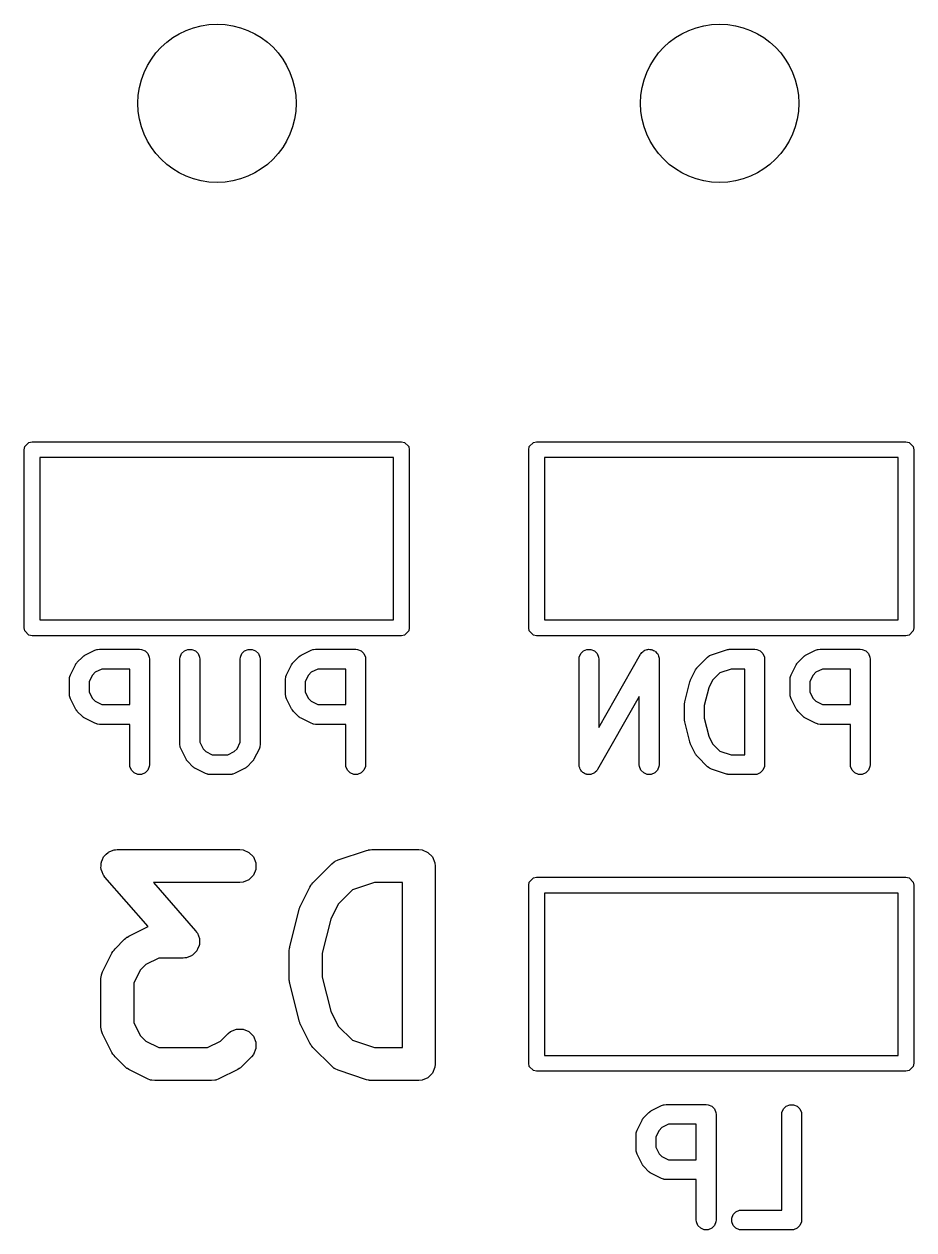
# Model space of a CAD drawing. Extents: x 89 to 178, y -115 to -57.
# Drawn here: x 111.21 to 117.96, y -96.24 to -87.1 of the extents above; entities that cross this region are included whole.
import ezdxf

# ---------------------------------------------------------------- set-up
doc = ezdxf.new("R2010")
doc.units = 0
doc.layers.add('BLACK', color=7, linetype='CONTINUOUS')

msp = doc.modelspace()

# ---------------------------------------------------------------- linework, layer by layer
at = {"layer": 'BLACK', "linetype": 'CONTINUOUS'}
for p, q in [((111.219567, -90.302039), (111.252039, -90.269567)), ((111.252039, -90.269567), (111.275, -90.265)), ((111.275, -90.265), (114.075, -90.265)), ((114.075, -90.265), (114.097961, -90.269567)), ((114.097961, -90.269567), (114.130433, -90.302039)), ((115.044567, -90.302039), (115.077039, -90.269567)), ((115.077039, -90.269567), (115.1, -90.265)), ((115.1, -90.265), (117.9, -90.265)), ((117.9, -90.265), (117.922961, -90.269567)), ((117.922961, -90.269567), (117.955433, -90.302039)), ((111.215, -90.325), (111.219567, -90.302039)), ((111.215, -91.675), (111.215, -90.325)), ((114.130433, -90.302039), (114.135, -90.325)), ((114.135, -90.325), (114.135, -91.675)), ((115.04, -90.325), (115.044567, -90.302039)), ((115.04, -91.675), (115.04, -90.325)), ((117.955433, -90.302039), (117.96, -90.325)), ((117.96, -90.325), (117.96, -91.675)), ((111.335, -90.385), (111.335, -91.615)), ((114.015, -90.385), (111.335, -90.385)), ((114.015, -91.615), (114.015, -90.385)), ((115.16, -90.385), (115.16, -91.615)), ((117.84, -90.385), (115.16, -90.385)), ((117.84, -91.615), (117.84, -90.385)), ((111.335, -91.615), (114.015, -91.615)), ((115.16, -91.615), (117.84, -91.615)), ((111.219567, -91.697961), (111.215, -91.675)), ((111.252039, -91.730433), (111.219567, -91.697961)), ((111.275, -91.735), (111.252039, -91.730433)), ((114.075, -91.735), (111.275, -91.735)), ((114.097961, -91.730433), (114.075, -91.735)), ((114.130433, -91.697961), (114.097961, -91.730433)), ((114.135, -91.675), (114.130433, -91.697961)), ((115.044567, -91.697961), (115.04, -91.675)), ((115.077039, -91.730433), (115.044567, -91.697961)), ((115.1, -91.735), (115.077039, -91.730433)), ((117.9, -91.735), (115.1, -91.735)), ((117.922961, -91.730433), (117.9, -91.735)), ((117.955433, -91.697961), (117.922961, -91.730433)), ((117.96, -91.675), (117.955433, -91.697961)), ((111.618395, -91.935452), (111.65649, -91.897357)), ((111.65649, -91.897357), (111.662239, -91.892638)), ((111.662239, -91.892638), (111.663539, -91.89114)), ((111.663539, -91.89114), (111.665798, -91.889718)), ((111.665798, -91.889718), (111.667855, -91.88803)), ((111.667855, -91.88803), (111.669682, -91.887272)), ((111.669682, -91.887272), (111.675982, -91.883308)), ((111.675982, -91.883308), (111.752172, -91.845213)), ((111.752172, -91.845213), (111.765904, -91.839958)), ((111.765904, -91.839958), (111.768591, -91.839767)), ((111.768591, -91.839767), (111.771081, -91.838736)), ((111.771081, -91.838736), (111.785713, -91.837295)), ((111.785713, -91.837295), (112.090475, -91.837295)), ((112.090475, -91.837295), (112.105107, -91.838736)), ((112.105107, -91.838736), (112.132143, -91.849935)), ((112.132143, -91.849935), (112.152835, -91.870627)), ((112.152835, -91.870627), (112.164034, -91.897663)), ((112.164034, -91.897663), (112.165475, -91.912295)), ((112.165475, -91.912295), (112.165475, -92.712295)), ((112.396427, -91.912295), (112.397868, -91.897663)), ((112.396427, -92.559914), (112.396427, -91.912295)), ((112.397868, -91.897663), (112.409067, -91.870627)), ((112.409067, -91.870627), (112.429759, -91.849935)), ((112.429759, -91.849935), (112.456795, -91.838736)), ((112.456795, -91.838736), (112.486059, -91.838736)), ((112.486059, -91.838736), (112.513095, -91.849935)), ((112.513095, -91.849935), (112.533787, -91.870627)), ((112.533787, -91.870627), (112.544986, -91.897663)), ((112.544986, -91.897663), (112.546427, -91.912295)), ((112.546427, -91.912295), (112.546427, -92.542208)), ((112.85357, -91.912295), (112.855011, -91.897663)), ((112.85357, -92.542209), (112.85357, -91.912295)), ((112.855011, -91.897663), (112.86621, -91.870627)), ((112.86621, -91.870627), (112.886902, -91.849935)), ((112.886902, -91.849935), (112.913938, -91.838736)), ((112.913938, -91.838736), (112.943202, -91.838736)), ((112.943202, -91.838736), (112.970238, -91.849935)), ((112.970238, -91.849935), (112.99093, -91.870627)), ((112.99093, -91.870627), (113.002129, -91.897663)), ((113.002129, -91.897663), (113.00357, -91.912295)), ((113.00357, -91.912295), (113.00357, -92.559914)), ((113.25649, -91.935452), (113.294585, -91.897357)), ((113.294585, -91.897357), (113.300334, -91.892638)), ((113.300334, -91.892638), (113.301634, -91.89114)), ((113.301634, -91.89114), (113.303893, -91.889718)), ((113.303893, -91.889718), (113.30595, -91.88803)), ((113.30595, -91.88803), (113.307777, -91.887272)), ((113.307777, -91.887272), (113.314077, -91.883308)), ((113.314077, -91.883308), (113.390267, -91.845213)), ((113.390267, -91.845213), (113.403999, -91.839958)), ((113.403999, -91.839958), (113.406686, -91.839767)), ((113.406686, -91.839767), (113.409176, -91.838736)), ((113.409176, -91.838736), (113.423808, -91.837295)), ((113.423808, -91.837295), (113.72857, -91.837295)), ((113.72857, -91.837295), (113.743202, -91.838736)), ((113.743202, -91.838736), (113.770238, -91.849935)), ((113.770238, -91.849935), (113.79093, -91.870627)), ((113.79093, -91.870627), (113.802129, -91.897663)), ((113.802129, -91.897663), (113.80357, -91.912295)), ((113.80357, -91.912295), (113.80357, -92.712295)), ((115.421427, -91.912295), (115.422868, -91.897663)), ((115.421427, -92.712295), (115.421427, -91.912295)), ((115.422868, -91.897663), (115.434067, -91.870627)), ((115.434067, -91.870627), (115.454759, -91.849935)), ((115.454759, -91.849935), (115.481795, -91.838736)), ((115.481795, -91.838736), (115.511059, -91.838736)), ((115.511059, -91.838736), (115.538095, -91.849935)), ((115.538095, -91.849935), (115.558787, -91.870627)), ((115.558787, -91.870627), (115.569986, -91.897663)), ((115.569986, -91.897663), (115.571427, -91.912295)), ((115.571427, -92.429878), (115.888452, -91.875085)), ((115.571427, -91.912295), (115.571427, -92.429878)), ((115.888452, -91.875085), (115.89064, -91.872001)), ((115.89064, -91.872001), (115.89121, -91.870627)), ((115.89121, -91.870627), (115.892609, -91.869227)), ((115.892609, -91.869227), (115.896962, -91.863095)), ((115.896962, -91.863095), (115.90485, -91.856986)), ((115.90485, -91.856986), (115.911902, -91.849935)), ((115.911902, -91.849935), (115.91632, -91.848104)), ((115.91632, -91.848104), (115.9201, -91.845178)), ((115.9201, -91.845178), (115.929721, -91.842553)), ((115.929721, -91.842553), (115.938938, -91.838736)), ((115.938938, -91.838736), (115.943719, -91.838736)), ((115.943719, -91.838736), (115.948331, -91.837478)), ((115.948331, -91.837478), (115.958228, -91.838736)), ((115.958228, -91.838736), (115.968202, -91.838736)), ((115.968202, -91.838736), (115.972617, -91.840565)), ((115.972617, -91.840565), (115.977361, -91.841168)), ((115.977361, -91.841168), (115.986025, -91.846118)), ((115.986025, -91.846118), (115.995238, -91.849935)), ((115.995238, -91.849935), (115.998616, -91.853313)), ((115.998616, -91.853313), (116.00277, -91.855687)), ((116.00277, -91.855687), (116.008879, -91.863576)), ((116.008879, -91.863576), (116.01593, -91.870627)), ((116.01593, -91.870627), (116.017759, -91.875043)), ((116.017759, -91.875043), (116.020687, -91.878824)), ((116.020687, -91.878824), (116.023311, -91.888447)), ((116.023311, -91.888447), (116.027129, -91.897663)), ((116.027129, -91.897663), (116.027865, -91.905145)), ((116.027865, -91.905145), (116.028387, -91.907056)), ((116.028387, -91.907056), (116.028199, -91.908531)), ((116.028199, -91.908531), (116.02857, -91.912295)), ((116.02857, -91.912295), (116.02857, -92.712295)), ((116.319585, -91.973547), (116.395775, -91.897357)), ((116.395775, -91.897357), (116.40714, -91.888029)), ((116.40714, -91.888029), (116.409632, -91.886996)), ((116.409632, -91.886996), (116.411666, -91.885233)), ((116.411666, -91.885233), (116.425091, -91.879239)), ((116.425091, -91.879239), (116.539377, -91.841144)), ((116.539377, -91.841144), (116.54663, -91.839494)), ((116.54663, -91.839494), (116.548462, -91.838736)), ((116.548462, -91.838736), (116.551116, -91.838474)), ((116.551116, -91.838474), (116.553714, -91.837884)), ((116.553714, -91.837884), (116.555688, -91.838024)), ((116.555688, -91.838024), (116.563094, -91.837295)), ((116.563094, -91.837295), (116.75357, -91.837295)), ((116.75357, -91.837295), (116.768202, -91.838736)), ((116.768202, -91.838736), (116.795238, -91.849935)), ((116.795238, -91.849935), (116.81593, -91.870627)), ((116.81593, -91.870627), (116.827129, -91.897663)), ((116.827129, -91.897663), (116.82857, -91.912295)), ((116.82857, -91.912295), (116.82857, -92.712295)), ((117.08149, -91.935452), (117.119585, -91.897357)), ((117.119585, -91.897357), (117.125334, -91.892638)), ((117.125334, -91.892638), (117.126634, -91.89114)), ((117.126634, -91.89114), (117.128893, -91.889718)), ((117.128893, -91.889718), (117.13095, -91.88803)), ((117.13095, -91.88803), (117.132777, -91.887272)), ((117.132777, -91.887272), (117.139077, -91.883308)), ((117.139077, -91.883308), (117.215267, -91.845213)), ((117.215267, -91.845213), (117.228999, -91.839958)), ((117.228999, -91.839958), (117.231686, -91.839767)), ((117.231686, -91.839767), (117.234176, -91.838736)), ((117.234176, -91.838736), (117.248808, -91.837295)), ((117.248808, -91.837295), (117.55357, -91.837295)), ((117.55357, -91.837295), (117.568202, -91.838736)), ((117.568202, -91.838736), (117.595238, -91.849935)), ((117.595238, -91.849935), (117.61593, -91.870627)), ((117.61593, -91.870627), (117.627129, -91.897663)), ((117.627129, -91.897663), (117.62857, -91.912295)), ((117.62857, -91.912295), (117.62857, -92.712295)), ((111.56625, -92.031135), (111.604346, -91.954944)), ((111.604346, -91.954944), (111.608309, -91.948647)), ((111.608309, -91.948647), (111.609068, -91.946817)), ((111.609068, -91.946817), (111.610759, -91.944755)), ((111.610759, -91.944755), (111.612179, -91.942501)), ((111.612179, -91.942501), (111.613674, -91.941204)), ((111.613674, -91.941204), (111.618395, -91.935452)), ((111.75395, -92.012029), (111.733067, -92.032911)), ((111.803418, -91.987295), (111.75395, -92.012029)), ((112.015475, -91.987295), (111.803418, -91.987295)), ((112.015475, -92.256342), (112.015475, -91.987295)), ((113.204345, -92.031135), (113.242441, -91.954944)), ((113.242441, -91.954944), (113.246404, -91.948647)), ((113.246404, -91.948647), (113.247163, -91.946817)), ((113.247163, -91.946817), (113.248854, -91.944755)), ((113.248854, -91.944755), (113.250274, -91.942501)), ((113.250274, -91.942501), (113.251769, -91.941204)), ((113.251769, -91.941204), (113.25649, -91.935452)), ((113.392045, -92.012029), (113.371162, -92.032911)), ((113.441513, -91.987295), (113.392045, -92.012029)), ((113.65357, -91.987295), (113.441513, -91.987295)), ((113.65357, -92.256342), (113.65357, -91.987295)), ((116.267441, -92.06923), (116.305536, -91.993039)), ((116.305536, -91.993039), (116.3095, -91.986739)), ((116.3095, -91.986739), (116.310258, -91.984912)), ((116.310258, -91.984912), (116.311946, -91.982855)), ((116.311946, -91.982855), (116.313368, -91.980596)), ((116.313368, -91.980596), (116.314866, -91.979296)), ((116.314866, -91.979296), (116.319585, -91.973547)), ((116.575264, -91.987295), (116.489321, -92.015942)), ((116.67857, -91.987295), (116.575264, -91.987295)), ((116.67857, -92.637295), (116.67857, -91.987295)), ((117.029345, -92.031135), (117.067441, -91.954944)), ((117.067441, -91.954944), (117.071404, -91.948647)), ((117.071404, -91.948647), (117.072163, -91.946817)), ((117.072163, -91.946817), (117.073854, -91.944755)), ((117.073854, -91.944755), (117.075274, -91.942501)), ((117.075274, -91.942501), (117.076769, -91.941204)), ((117.076769, -91.941204), (117.08149, -91.935452)), ((117.217045, -92.012029), (117.196162, -92.032911)), ((117.266513, -91.987295), (117.217045, -92.012029)), ((117.47857, -91.987295), (117.266513, -91.987295)), ((117.47857, -92.256342), (117.47857, -91.987295)), ((111.558332, -92.064676), (111.559773, -92.050044)), ((111.558332, -92.178961), (111.558332, -92.064676)), ((111.559773, -92.050044), (111.560803, -92.047555)), ((111.560803, -92.047555), (111.560995, -92.044866)), ((111.560995, -92.044866), (111.56625, -92.031135)), ((111.733067, -92.032911), (111.708332, -92.082381)), ((111.708332, -92.082381), (111.708332, -92.161255)), ((113.196427, -92.064676), (113.197868, -92.050044)), ((113.196427, -92.178961), (113.196427, -92.064676)), ((113.197868, -92.050044), (113.198898, -92.047555)), ((113.198898, -92.047555), (113.19909, -92.044866)), ((113.19909, -92.044866), (113.204345, -92.031135)), ((113.371162, -92.032911), (113.346427, -92.082381)), ((113.346427, -92.082381), (113.346427, -92.161255)), ((116.223666, -92.236961), (116.261762, -92.08458)), ((116.261762, -92.08458), (116.262147, -92.0835)), ((116.262147, -92.0835), (116.262186, -92.082962)), ((116.262186, -92.082962), (116.26451, -92.076886)), ((116.26451, -92.076886), (116.266709, -92.070735)), ((116.266709, -92.070735), (116.267031, -92.070299)), ((116.267031, -92.070299), (116.267441, -92.06923)), ((116.434257, -92.071006), (116.405287, -92.128946)), ((116.489321, -92.015942), (116.434257, -92.071006)), ((117.021427, -92.064676), (117.022868, -92.050044)), ((117.021427, -92.178961), (117.021427, -92.064676)), ((117.022868, -92.050044), (117.023898, -92.047555)), ((117.023898, -92.047555), (117.02409, -92.044866)), ((117.02409, -92.044866), (117.029345, -92.031135)), ((117.196162, -92.032911), (117.171427, -92.082381)), ((117.171427, -92.082381), (117.171427, -92.161255)), ((111.559773, -92.193593), (111.558332, -92.178961)), ((111.560803, -92.196081), (111.559773, -92.193593)), ((111.708332, -92.161255), (111.733067, -92.210725)), ((113.197868, -92.193593), (113.196427, -92.178961)), ((113.198898, -92.196081), (113.197868, -92.193593)), ((113.346427, -92.161255), (113.371162, -92.210725)), ((115.87857, -92.194711), (115.561545, -92.749505)), ((115.87857, -92.712295), (115.87857, -92.194711)), ((116.405287, -92.128946), (116.371427, -92.264387)), ((117.022868, -92.193593), (117.021427, -92.178961)), ((117.023898, -92.196081), (117.022868, -92.193593)), ((117.171427, -92.161255), (117.196162, -92.210725)), ((111.560995, -92.198771), (111.560803, -92.196081)), ((111.56625, -92.212502), (111.560995, -92.198771)), ((111.604346, -92.288693), (111.56625, -92.212502)), ((111.733067, -92.210725), (111.75395, -92.231608)), ((111.75395, -92.231608), (111.803418, -92.256342)), ((111.803418, -92.256342), (112.015475, -92.256342)), ((113.19909, -92.198771), (113.198898, -92.196081)), ((113.204345, -92.212502), (113.19909, -92.198771)), ((113.242441, -92.288693), (113.204345, -92.212502)), ((113.371162, -92.210725), (113.392045, -92.231608)), ((113.392045, -92.231608), (113.441513, -92.256342)), ((113.441513, -92.256342), (113.65357, -92.256342)), ((116.221427, -92.255152), (116.221678, -92.252598)), ((116.221427, -92.369438), (116.221427, -92.255152)), ((116.221516, -92.251506), (116.222325, -92.246031)), ((116.221678, -92.252598), (116.221516, -92.251506)), ((116.222325, -92.246031), (116.222868, -92.24052)), ((116.222868, -92.24052), (116.22329, -92.239499)), ((116.22329, -92.239499), (116.223666, -92.236961)), ((116.371427, -92.264387), (116.371427, -92.360202)), ((117.02409, -92.198771), (117.023898, -92.196081)), ((117.029345, -92.212502), (117.02409, -92.198771)), ((117.067441, -92.288693), (117.029345, -92.212502)), ((117.196162, -92.210725), (117.217045, -92.231608)), ((117.217045, -92.231608), (117.266513, -92.256342)), ((117.266513, -92.256342), (117.47857, -92.256342)), ((111.608309, -92.294989), (111.604346, -92.288693)), ((111.609068, -92.29682), (111.608309, -92.294989)), ((111.610759, -92.298881), (111.609068, -92.29682)), ((111.612179, -92.301136), (111.610759, -92.298881)), ((111.613674, -92.302432), (111.612179, -92.301136)), ((111.618395, -92.308185), (111.613674, -92.302432)), ((111.65649, -92.34628), (111.618395, -92.308185)), ((111.662239, -92.350998), (111.65649, -92.34628)), ((111.663539, -92.352497), (111.662239, -92.350998)), ((111.665798, -92.353918), (111.663539, -92.352497)), ((111.667855, -92.355607), (111.665798, -92.353918)), ((111.669682, -92.356364), (111.667855, -92.355607)), ((111.675982, -92.360329), (111.669682, -92.356364)), ((111.752172, -92.398424), (111.675982, -92.360329)), ((113.246404, -92.294989), (113.242441, -92.288693)), ((113.247163, -92.29682), (113.246404, -92.294989)), ((113.248854, -92.298881), (113.247163, -92.29682)), ((113.250274, -92.301136), (113.248854, -92.298881)), ((113.251769, -92.302432), (113.250274, -92.301136)), ((113.25649, -92.308185), (113.251769, -92.302432)), ((113.294585, -92.34628), (113.25649, -92.308185)), ((113.300334, -92.350998), (113.294585, -92.34628)), ((113.301634, -92.352497), (113.300334, -92.350998)), ((113.303893, -92.353918), (113.301634, -92.352497)), ((113.30595, -92.355607), (113.303893, -92.353918)), ((113.307777, -92.356364), (113.30595, -92.355607)), ((113.314077, -92.360329), (113.307777, -92.356364)), ((113.390267, -92.398424), (113.314077, -92.360329)), ((116.221678, -92.371991), (116.221427, -92.369438)), ((116.221516, -92.373084), (116.221678, -92.371991)), ((116.222325, -92.378558), (116.221516, -92.373084)), ((116.371427, -92.360202), (116.405287, -92.495642)), ((117.071404, -92.294989), (117.067441, -92.288693)), ((117.072163, -92.29682), (117.071404, -92.294989)), ((117.073854, -92.298881), (117.072163, -92.29682)), ((117.075274, -92.301136), (117.073854, -92.298881)), ((117.076769, -92.302432), (117.075274, -92.301136)), ((117.08149, -92.308185), (117.076769, -92.302432)), ((117.119585, -92.34628), (117.08149, -92.308185)), ((117.125334, -92.350998), (117.119585, -92.34628)), ((117.126634, -92.352497), (117.125334, -92.350998)), ((117.128893, -92.353918), (117.126634, -92.352497)), ((117.13095, -92.355607), (117.128893, -92.353918)), ((117.132777, -92.356364), (117.13095, -92.355607)), ((117.139077, -92.360329), (117.132777, -92.356364)), ((117.215267, -92.398424), (117.139077, -92.360329)), ((111.765904, -92.403679), (111.752172, -92.398424)), ((111.768591, -92.403869), (111.765904, -92.403679)), ((111.771081, -92.404901), (111.768591, -92.403869)), ((111.785713, -92.406342), (111.771081, -92.404901)), ((112.015475, -92.406342), (111.785713, -92.406342)), ((112.015475, -92.712295), (112.015475, -92.406342)), ((113.403999, -92.403679), (113.390267, -92.398424)), ((113.406686, -92.403869), (113.403999, -92.403679)), ((113.409176, -92.404901), (113.406686, -92.403869)), ((113.423808, -92.406342), (113.409176, -92.404901)), ((113.65357, -92.406342), (113.423808, -92.406342)), ((113.65357, -92.712295), (113.65357, -92.406342)), ((116.222868, -92.38407), (116.222325, -92.378558)), ((116.22329, -92.38509), (116.222868, -92.38407)), ((116.223666, -92.387629), (116.22329, -92.38509)), ((116.261762, -92.54001), (116.223666, -92.387629)), ((117.228999, -92.403679), (117.215267, -92.398424)), ((117.231686, -92.403869), (117.228999, -92.403679)), ((117.234176, -92.404901), (117.231686, -92.403869)), ((117.248808, -92.406342), (117.234176, -92.404901)), ((117.47857, -92.406342), (117.248808, -92.406342)), ((117.47857, -92.712295), (117.47857, -92.406342)), ((112.397868, -92.574546), (112.396427, -92.559914)), ((112.546427, -92.542208), (112.571161, -92.591676)), ((112.828835, -92.591677), (112.85357, -92.542209)), ((113.00357, -92.559914), (113.002129, -92.574546)), ((116.262147, -92.541089), (116.261762, -92.54001)), ((116.262186, -92.541628), (116.262147, -92.541089)), ((116.26451, -92.547703), (116.262186, -92.541628)), ((116.266709, -92.553855), (116.26451, -92.547703)), ((116.267031, -92.55429), (116.266709, -92.553855)), ((116.267441, -92.55536), (116.267031, -92.55429)), ((116.305536, -92.63155), (116.267441, -92.55536)), ((116.405287, -92.495642), (116.434257, -92.553582)), ((116.434257, -92.553582), (116.489322, -92.608648)), ((112.398898, -92.577034), (112.397868, -92.574546)), ((112.39909, -92.579724), (112.398898, -92.577034)), ((112.404345, -92.593456), (112.39909, -92.579724)), ((112.442441, -92.669645), (112.404345, -92.593456)), ((112.571161, -92.591676), (112.592045, -92.612561)), ((112.592045, -92.612561), (112.641513, -92.637295)), ((112.641513, -92.637295), (112.758484, -92.637295)), ((112.758484, -92.637295), (112.807952, -92.612561)), ((112.807952, -92.612561), (112.828835, -92.591677)), ((112.995652, -92.593455), (112.957557, -92.669645)), ((113.000907, -92.579723), (112.995652, -92.593455)), ((113.001097, -92.577035), (113.000907, -92.579723)), ((113.002129, -92.574546), (113.001097, -92.577035)), ((116.309499, -92.637846), (116.305536, -92.63155)), ((116.310257, -92.639676), (116.309499, -92.637846)), ((116.311946, -92.641734), (116.310257, -92.639676)), ((116.313368, -92.643993), (116.311946, -92.641734)), ((116.314866, -92.645292), (116.313368, -92.643993)), ((116.319585, -92.651042), (116.314866, -92.645292)), ((116.395775, -92.727233), (116.319585, -92.651042)), ((116.489322, -92.608648), (116.575264, -92.637295)), ((116.575264, -92.637295), (116.67857, -92.637295)), ((112.016916, -92.726927), (112.015475, -92.712295)), ((112.028115, -92.753963), (112.016916, -92.726927)), ((112.164034, -92.726927), (112.152835, -92.753963)), ((112.165475, -92.712295), (112.164034, -92.726927)), ((112.446403, -92.675939), (112.442441, -92.669645)), ((112.447162, -92.677771), (112.446403, -92.675939)), ((112.448855, -92.679834), (112.447162, -92.677771)), ((112.450274, -92.682088), (112.448855, -92.679834)), ((112.451768, -92.683384), (112.450274, -92.682088)), ((112.456489, -92.689136), (112.451768, -92.683384)), ((112.494584, -92.727232), (112.456489, -92.689136)), ((112.500335, -92.731952), (112.494584, -92.727232)), ((112.501634, -92.73345), (112.500335, -92.731952)), ((112.503889, -92.734869), (112.501634, -92.73345)), ((112.505949, -92.73656), (112.503889, -92.734869)), ((112.507779, -92.737318), (112.505949, -92.73656)), ((112.514077, -92.741282), (112.507779, -92.737318)), ((112.590267, -92.779377), (112.514077, -92.741282)), ((112.885921, -92.741282), (112.80973, -92.779377)), ((112.89222, -92.737317), (112.885921, -92.741282)), ((112.894048, -92.73656), (112.89222, -92.737317)), ((112.896104, -92.734872), (112.894048, -92.73656)), ((112.898364, -92.73345), (112.896104, -92.734872)), ((112.899664, -92.73195), (112.898364, -92.73345)), ((112.905414, -92.727232), (112.899664, -92.73195)), ((112.943509, -92.689136), (112.905414, -92.727232)), ((112.948226, -92.683387), (112.943509, -92.689136)), ((112.949725, -92.682088), (112.948226, -92.683387)), ((112.951146, -92.679829), (112.949725, -92.682088)), ((112.952836, -92.677771), (112.951146, -92.679829)), ((112.953593, -92.675941), (112.952836, -92.677771)), ((112.957557, -92.669645), (112.953593, -92.675941)), ((113.655011, -92.726927), (113.65357, -92.712295)), ((113.66621, -92.753963), (113.655011, -92.726927)), ((113.802129, -92.726927), (113.79093, -92.753963)), ((113.80357, -92.712295), (113.802129, -92.726927)), ((115.421797, -92.716058), (115.421427, -92.712295)), ((115.42161, -92.717534), (115.421797, -92.716058)), ((115.422131, -92.719444), (115.42161, -92.717534)), ((115.422868, -92.726927), (115.422131, -92.719444)), ((115.426685, -92.736142), (115.422868, -92.726927)), ((115.42931, -92.745766), (115.426685, -92.736142)), ((115.880011, -92.726927), (115.87857, -92.712295)), ((115.89121, -92.753963), (115.880011, -92.726927)), ((116.027129, -92.726927), (116.01593, -92.753963)), ((116.02857, -92.712295), (116.027129, -92.726927)), ((116.40714, -92.73656), (116.395775, -92.727233)), ((116.40963, -92.737591), (116.40714, -92.73656)), ((116.411666, -92.739357), (116.40963, -92.737591)), ((116.425091, -92.745351), (116.411666, -92.739357)), ((116.827129, -92.726927), (116.81593, -92.753963)), ((116.82857, -92.712295), (116.827129, -92.726927)), ((117.480011, -92.726927), (117.47857, -92.712295)), ((117.49121, -92.753963), (117.480011, -92.726927)), ((117.627129, -92.726927), (117.61593, -92.753963)), ((117.62857, -92.712295), (117.627129, -92.726927)), ((112.048807, -92.774655), (112.028115, -92.753963)), ((112.075843, -92.785854), (112.048807, -92.774655)), ((112.105107, -92.785854), (112.075843, -92.785854)), ((112.132143, -92.774655), (112.105107, -92.785854)), ((112.152835, -92.753963), (112.132143, -92.774655)), ((112.603999, -92.784632), (112.590267, -92.779377)), ((112.606686, -92.784822), (112.603999, -92.784632)), ((112.609176, -92.785854), (112.606686, -92.784822)), ((112.623808, -92.787295), (112.609176, -92.785854)), ((112.776189, -92.787295), (112.623808, -92.787295)), ((112.790821, -92.785854), (112.776189, -92.787295)), ((112.79331, -92.784822), (112.790821, -92.785854)), ((112.795998, -92.784632), (112.79331, -92.784822)), ((112.80973, -92.779377), (112.795998, -92.784632)), ((113.686902, -92.774655), (113.66621, -92.753963)), ((113.713938, -92.785854), (113.686902, -92.774655)), ((113.743202, -92.785854), (113.713938, -92.785854)), ((113.770238, -92.774655), (113.743202, -92.785854)), ((113.79093, -92.753963), (113.770238, -92.774655)), ((115.432237, -92.749546), (115.42931, -92.745766)), ((115.434067, -92.753963), (115.432237, -92.749546)), ((115.441117, -92.761013), (115.434067, -92.753963)), ((115.447227, -92.768903), (115.441117, -92.761013)), ((115.45138, -92.771276), (115.447227, -92.768903)), ((115.454759, -92.774655), (115.45138, -92.771276)), ((115.463971, -92.778471), (115.454759, -92.774655)), ((115.472636, -92.783422), (115.463971, -92.778471)), ((115.477379, -92.784024), (115.472636, -92.783422)), ((115.481795, -92.785854), (115.477379, -92.784024)), ((115.491769, -92.785854), (115.481795, -92.785854)), ((115.501666, -92.787112), (115.491769, -92.785854)), ((115.506278, -92.785854), (115.501666, -92.787112)), ((115.511059, -92.785854), (115.506278, -92.785854)), ((115.520274, -92.782036), (115.511059, -92.785854)), ((115.529898, -92.779412), (115.520274, -92.782036)), ((115.533678, -92.776484), (115.529898, -92.779412)), ((115.538095, -92.774655), (115.533678, -92.776484)), ((115.545145, -92.767604), (115.538095, -92.774655)), ((115.553035, -92.761495), (115.545145, -92.767604)), ((115.557387, -92.755362), (115.553035, -92.761495)), ((115.558787, -92.753963), (115.557387, -92.755362)), ((115.559356, -92.752588), (115.558787, -92.753963)), ((115.561545, -92.749505), (115.559356, -92.752588)), ((115.911902, -92.774655), (115.89121, -92.753963)), ((115.938938, -92.785854), (115.911902, -92.774655)), ((115.968202, -92.785854), (115.938938, -92.785854)), ((115.995238, -92.774655), (115.968202, -92.785854)), ((116.01593, -92.753963), (115.995238, -92.774655)), ((116.539377, -92.783446), (116.425091, -92.745351)), ((116.54663, -92.785095), (116.539377, -92.783446)), ((116.548462, -92.785854), (116.54663, -92.785095)), ((116.551116, -92.786115), (116.548462, -92.785854)), ((116.553714, -92.786706), (116.551116, -92.786115)), ((116.555688, -92.786565), (116.553714, -92.786706)), ((116.563094, -92.787295), (116.555688, -92.786565)), ((116.75357, -92.787295), (116.563094, -92.787295)), ((116.768202, -92.785854), (116.75357, -92.787295)), ((116.795238, -92.774655), (116.768202, -92.785854)), ((116.81593, -92.753963), (116.795238, -92.774655)), ((117.511902, -92.774655), (117.49121, -92.753963)), ((117.538938, -92.785854), (117.511902, -92.774655)), ((117.568202, -92.785854), (117.538938, -92.785854)), ((117.595238, -92.774655), (117.568202, -92.785854)), ((117.61593, -92.753963), (117.595238, -92.774655)), ((111.837623, -93.391351), (111.851981, -93.376994)), ((111.851981, -93.376994), (111.855875, -93.37538)), ((111.855875, -93.37538), (111.859048, -93.372605)), ((111.859048, -93.372605), (111.878286, -93.366098)), ((111.878286, -93.366098), (111.897041, -93.35833)), ((111.897041, -93.35833), (111.902985, -93.357744)), ((111.902985, -93.357744), (111.905249, -93.356979)), ((111.905249, -93.356979), (111.908533, -93.357198)), ((111.908533, -93.357198), (111.921427, -93.355928)), ((111.921427, -93.355928), (112.849999, -93.355928)), ((112.849999, -93.355928), (112.874385, -93.35833)), ((112.874385, -93.35833), (112.919445, -93.376994)), ((112.919445, -93.376994), (112.953933, -93.411482)), ((113.596184, -93.433772), (113.81047, -93.362343)), ((113.81047, -93.362343), (113.822563, -93.359593)), ((113.822563, -93.359593), (113.825613, -93.35833)), ((113.825613, -93.35833), (113.830034, -93.357894)), ((113.830034, -93.357894), (113.834364, -93.35691)), ((113.834364, -93.35691), (113.837655, -93.357143)), ((113.837655, -93.357143), (113.849999, -93.355928)), ((113.849999, -93.355928), (114.207142, -93.355928)), ((114.207142, -93.355928), (114.231528, -93.35833)), ((114.231528, -93.35833), (114.276588, -93.376994)), ((114.276588, -93.376994), (114.311076, -93.411482)), ((111.798829, -93.456542), (111.800442, -93.452646)), ((111.798829, -93.476844), (111.798829, -93.456542)), ((111.800442, -93.452646), (111.800723, -93.44844)), ((111.800723, -93.44844), (111.809722, -93.430241)), ((111.809722, -93.430241), (111.817493, -93.411482)), ((111.817493, -93.411482), (111.820474, -93.4085)), ((111.820474, -93.4085), (111.822343, -93.404722)), ((111.822343, -93.404722), (111.837623, -93.391351)), ((112.953933, -93.411482), (112.972597, -93.456542)), ((112.972597, -93.456542), (112.972597, -93.505314)), ((113.404468, -93.606826), (113.547324, -93.463969)), ((113.547324, -93.463969), (113.566266, -93.448424)), ((113.566266, -93.448424), (113.570415, -93.446705)), ((113.570415, -93.446705), (113.573809, -93.443762)), ((113.573809, -93.443762), (113.596184, -93.433772)), ((114.311076, -93.411482), (114.32974, -93.456542)), ((114.32974, -93.456542), (114.332142, -93.480928)), ((111.797478, -93.497106), (111.798829, -93.476844)), ((111.798829, -93.5011), (111.797478, -93.497106)), ((111.798829, -93.505314), (111.798829, -93.5011)), ((111.806597, -93.524068), (111.798829, -93.505314)), ((111.813104, -93.543307), (111.806597, -93.524068)), ((111.816579, -93.548168), (111.813104, -93.543307)), ((111.817493, -93.550374), (111.816579, -93.548168)), ((111.819819, -93.5527), (111.817493, -93.550374)), ((111.827355, -93.563241), (111.819819, -93.5527)), ((112.155932, -93.938758), (111.827355, -93.563241)), ((112.953933, -93.550374), (112.919445, -93.584862)), ((112.972597, -93.505314), (112.953933, -93.550374)), ((114.332142, -93.480928), (114.332142, -94.980928)), ((115.077039, -93.569567), (115.1, -93.565)), ((115.1, -93.565), (117.9, -93.565)), ((117.9, -93.565), (117.922961, -93.569567)), ((112.849999, -93.605928), (112.196898, -93.605928)), ((112.196898, -93.605928), (112.515499, -93.970044)), ((112.874385, -93.603526), (112.849999, -93.605928)), ((112.919445, -93.584862), (112.874385, -93.603526)), ((113.309624, -93.782169), (113.381053, -93.639312)), ((113.381053, -93.639312), (113.38766, -93.628815)), ((113.38766, -93.628815), (113.388923, -93.625768)), ((113.388923, -93.625768), (113.391739, -93.622336)), ((113.391739, -93.622336), (113.394107, -93.618575)), ((113.394107, -93.618575), (113.396601, -93.616411)), ((113.396601, -93.616411), (113.404468, -93.606826)), ((113.870282, -93.605928), (113.703236, -93.66161)), ((114.082142, -93.605928), (113.870282, -93.605928)), ((114.082142, -94.855928), (114.082142, -93.605928)), ((115.04, -93.625), (115.044567, -93.602039)), ((115.04, -94.975), (115.04, -93.625)), ((115.044567, -93.602039), (115.077039, -93.569567)), ((117.922961, -93.569567), (117.955433, -93.602039)), ((117.955433, -93.602039), (117.96, -93.625)), ((117.96, -93.625), (117.96, -94.975)), ((113.703236, -93.66161), (113.595587, -93.769258)), ((115.16, -93.685), (115.16, -94.915)), ((117.84, -93.685), (115.16, -93.685)), ((117.84, -94.915), (117.84, -93.685)), ((113.228731, -94.093468), (113.300159, -93.807754)), ((113.300159, -93.807754), (113.300802, -93.805954)), ((113.300802, -93.805954), (113.300866, -93.805055)), ((113.300866, -93.805055), (113.304748, -93.794908)), ((113.304748, -93.794908), (113.308404, -93.784679)), ((113.308404, -93.784679), (113.30894, -93.783954)), ((113.30894, -93.783954), (113.309624, -93.782169)), ((113.595587, -93.769258), (113.539367, -93.881698)), ((113.539367, -93.881698), (113.474999, -94.139173)), ((111.987646, -94.025036), (111.991407, -94.022667)), ((111.991407, -94.022667), (111.994839, -94.019852)), ((111.994839, -94.019852), (111.997885, -94.01859)), ((111.997885, -94.01859), (112.008384, -94.011981)), ((112.008384, -94.011981), (112.151241, -93.940553)), ((112.151241, -93.940553), (112.155932, -93.938758)), ((112.515499, -93.970044), (112.523032, -93.980582)), ((112.523032, -93.980582), (112.525361, -93.982911)), ((112.525361, -93.982911), (112.526275, -93.985119)), ((112.526275, -93.985119), (112.529749, -93.989978)), ((112.529749, -93.989978), (112.536253, -94.009208)), ((112.536253, -94.009208), (112.544025, -94.027971)), ((111.896601, -94.116411), (111.904468, -94.106826)), ((111.904468, -94.106826), (111.975897, -94.035397)), ((111.975897, -94.035397), (111.985482, -94.02753)), ((111.985482, -94.02753), (111.987646, -94.025036)), ((112.533134, -94.103034), (112.525361, -94.121803)), ((112.542131, -94.084844), (112.533134, -94.103034)), ((112.542411, -94.080638), (112.542131, -94.084844)), ((112.544025, -94.076743), (112.542411, -94.080638)), ((112.544025, -94.027971), (112.544025, -94.032184)), ((112.544025, -94.032184), (112.545376, -94.036179)), ((112.545376, -94.036179), (112.544025, -94.056439)), ((112.544025, -94.056439), (112.544025, -94.076743)), ((113.225147, -94.117709), (113.226496, -94.10858)), ((113.226496, -94.10858), (113.227401, -94.099399)), ((113.227401, -94.099399), (113.228105, -94.097697)), ((113.228105, -94.097697), (113.228731, -94.093468)), ((111.809624, -94.282169), (111.881053, -94.139312)), ((111.881053, -94.139312), (111.88766, -94.128815)), ((111.88766, -94.128815), (111.888923, -94.125768)), ((111.888923, -94.125768), (111.891739, -94.122336)), ((111.891739, -94.122336), (111.894107, -94.118575)), ((111.894107, -94.118575), (111.896601, -94.116411)), ((112.23665, -94.177357), (112.138328, -94.226518)), ((112.421427, -94.177357), (112.23665, -94.177357)), ((112.434325, -94.176086), (112.421427, -94.177357)), ((112.437604, -94.176305), (112.434325, -94.176086)), ((112.439862, -94.175541), (112.437604, -94.176305)), ((112.445813, -94.174955), (112.439862, -94.175541)), ((112.464582, -94.16718), (112.445813, -94.174955)), ((112.483806, -94.160679), (112.464582, -94.16718)), ((112.486976, -94.157905), (112.483806, -94.160679)), ((112.490873, -94.156291), (112.486976, -94.157905)), ((112.505238, -94.141926), (112.490873, -94.156291)), ((112.52051, -94.128563), (112.505238, -94.141926)), ((112.522377, -94.124786), (112.52051, -94.128563)), ((112.525361, -94.121803), (112.522377, -94.124786)), ((113.224999, -94.123785), (113.225418, -94.11953)), ((113.224999, -94.338071), (113.224999, -94.123785)), ((113.225418, -94.11953), (113.225147, -94.117709)), ((113.474999, -94.139173), (113.474999, -94.322682)), ((111.800866, -94.305055), (111.809624, -94.282169)), ((112.095587, -94.269258), (112.046427, -94.367579)), ((112.138328, -94.226518), (112.095587, -94.269258)), ((111.796427, -94.338071), (111.798829, -94.313685)), ((111.796427, -94.695214), (111.796427, -94.338071)), ((111.798829, -94.313685), (111.800547, -94.309536)), ((111.800547, -94.309536), (111.800866, -94.305055)), ((112.046427, -94.367579), (112.046427, -94.665705)), ((113.225418, -94.342325), (113.224999, -94.338071)), ((113.225147, -94.344147), (113.225418, -94.342325)), ((113.226496, -94.353275), (113.225147, -94.344147)), ((113.227401, -94.362457), (113.226496, -94.353275)), ((113.228105, -94.364158), (113.227401, -94.362457)), ((113.228731, -94.368388), (113.228105, -94.364158)), ((113.300159, -94.654102), (113.228731, -94.368388)), ((113.474999, -94.322682), (113.539367, -94.580157)), ((113.300802, -94.655901), (113.300159, -94.654102)), ((113.300866, -94.656801), (113.300802, -94.655901)), ((113.304748, -94.666947), (113.300866, -94.656801)), ((113.539367, -94.580157), (113.595586, -94.692596)), ((111.798829, -94.7196), (111.796427, -94.695214)), ((111.800547, -94.723748), (111.798829, -94.7196)), ((111.800866, -94.72823), (111.800547, -94.723748)), ((111.809624, -94.751116), (111.800866, -94.72823)), ((111.881053, -94.893973), (111.809624, -94.751116)), ((112.046427, -94.665705), (112.095587, -94.764026)), ((112.704527, -94.806766), (112.761611, -94.749683)), ((112.761611, -94.749683), (112.780553, -94.734138)), ((112.780553, -94.734138), (112.825612, -94.715473)), ((112.825612, -94.715473), (112.874386, -94.715473)), ((112.874386, -94.715473), (112.919445, -94.734138)), ((112.919445, -94.734138), (112.953932, -94.768625)), ((113.308404, -94.677177), (113.304748, -94.666947)), ((113.30894, -94.677901), (113.308404, -94.677177)), ((113.309624, -94.679687), (113.30894, -94.677901)), ((113.381053, -94.822544), (113.309624, -94.679687)), ((113.595586, -94.692596), (113.703235, -94.800245)), ((112.095587, -94.764026), (112.138328, -94.806767)), ((112.138328, -94.806767), (112.23665, -94.855928)), ((112.606204, -94.855928), (112.704527, -94.806766)), ((112.953932, -94.768625), (112.972597, -94.813684)), ((112.972597, -94.813684), (112.972597, -94.862458)), ((113.387658, -94.833036), (113.381053, -94.822544)), ((113.388922, -94.836088), (113.387658, -94.833036)), ((113.391742, -94.839524), (113.388922, -94.836088)), ((113.394107, -94.843281), (113.391742, -94.839524)), ((113.396598, -94.845441), (113.394107, -94.843281)), ((113.703235, -94.800245), (113.870285, -94.855928)), ((111.88766, -94.904469), (111.881053, -94.893973)), ((111.888923, -94.907517), (111.88766, -94.904469)), ((111.891739, -94.910948), (111.888923, -94.907517)), ((111.894107, -94.91471), (111.891739, -94.910948)), ((111.896601, -94.916873), (111.894107, -94.91471)), ((111.904468, -94.926459), (111.896601, -94.916873)), ((111.975897, -94.997888), (111.904468, -94.926459)), ((112.23665, -94.855928), (112.606204, -94.855928)), ((112.938387, -94.926459), (112.866958, -94.997888)), ((112.953932, -94.907517), (112.938387, -94.926459)), ((112.972597, -94.862458), (112.953932, -94.907517)), ((113.404467, -94.85503), (113.396598, -94.845441)), ((113.547324, -94.997888), (113.404467, -94.85503)), ((113.870285, -94.855928), (114.082142, -94.855928)), ((115.16, -94.915), (117.84, -94.915)), ((111.985482, -95.005754), (111.975897, -94.997888)), ((111.987646, -95.008249), (111.985482, -95.005754)), ((111.991407, -95.010617), (111.987646, -95.008249)), ((111.994839, -95.013433), (111.991407, -95.010617)), ((111.997885, -95.014694), (111.994839, -95.013433)), ((112.008384, -95.021304), (111.997885, -95.014694)), ((112.151241, -95.092732), (112.008384, -95.021304)), ((112.834472, -95.021303), (112.691614, -95.092732)), ((112.844968, -95.014695), (112.834472, -95.021303)), ((112.848016, -95.013433), (112.844968, -95.014695)), ((112.851447, -95.010616), (112.848016, -95.013433)), ((112.855209, -95.008249), (112.851447, -95.010616)), ((112.857372, -95.005754), (112.855209, -95.008249)), ((112.866958, -94.997888), (112.857372, -95.005754)), ((113.566266, -95.013433), (113.547324, -94.997888)), ((113.570417, -95.015152), (113.566266, -95.013433)), ((113.57381, -95.018095), (113.570417, -95.015152)), ((113.596185, -95.028086), (113.57381, -95.018095)), ((114.32974, -95.005314), (114.311076, -95.050374)), ((114.332142, -94.980928), (114.32974, -95.005314)), ((115.044567, -94.997961), (115.04, -94.975)), ((115.077039, -95.030433), (115.044567, -94.997961)), ((117.955433, -94.997961), (117.922961, -95.030433)), ((117.96, -94.975), (117.955433, -94.997961)), ((112.174127, -95.101489), (112.151241, -95.092732)), ((112.178606, -95.101807), (112.174127, -95.101489)), ((112.182756, -95.103526), (112.178606, -95.101807)), ((112.207142, -95.105928), (112.182756, -95.103526)), ((112.635713, -95.105928), (112.207142, -95.105928)), ((112.660099, -95.103526), (112.635713, -95.105928)), ((112.664247, -95.101807), (112.660099, -95.103526)), ((112.668729, -95.101489), (112.664247, -95.101807)), ((112.691614, -95.092732), (112.668729, -95.101489)), ((113.810471, -95.099514), (113.596185, -95.028086)), ((113.822564, -95.102263), (113.810471, -95.099514)), ((113.825613, -95.103526), (113.822564, -95.102263)), ((113.830034, -95.103961), (113.825613, -95.103526)), ((113.834365, -95.104946), (113.830034, -95.103961)), ((113.837655, -95.104712), (113.834365, -95.104946)), ((113.849999, -95.105928), (113.837655, -95.104712)), ((114.207142, -95.105928), (113.849999, -95.105928)), ((114.231528, -95.103526), (114.207142, -95.105928)), ((114.276588, -95.084862), (114.231528, -95.103526)), ((114.311076, -95.050374), (114.276588, -95.084862)), ((115.1, -95.035), (115.077039, -95.030433)), ((117.9, -95.035), (115.1, -95.035)), ((117.922961, -95.030433), (117.9, -95.035)), ((115.97122, -95.333308), (116.04741, -95.295213)), ((116.04741, -95.295213), (116.061142, -95.289958)), ((116.061142, -95.289958), (116.063829, -95.289767)), ((116.063829, -95.289767), (116.066319, -95.288736)), ((116.066319, -95.288736), (116.080951, -95.287295)), ((116.080951, -95.287295), (116.385713, -95.287295)), ((116.385713, -95.287295), (116.400345, -95.288736)), ((116.400345, -95.288736), (116.427381, -95.299935)), ((116.427381, -95.299935), (116.448073, -95.320627)), ((116.970972, -95.320627), (116.991664, -95.299935)), ((116.991664, -95.299935), (117.0187, -95.288736)), ((117.0187, -95.288736), (117.047964, -95.288736)), ((117.047964, -95.288736), (117.075, -95.299935)), ((117.075, -95.299935), (117.095692, -95.320627)), ((115.905997, -95.394755), (115.907417, -95.392501)), ((115.907417, -95.392501), (115.908912, -95.391204)), ((115.908912, -95.391204), (115.913633, -95.385452)), ((115.913633, -95.385452), (115.951728, -95.347357)), ((115.951728, -95.347357), (115.957477, -95.342638)), ((115.957477, -95.342638), (115.958777, -95.34114)), ((115.958777, -95.34114), (115.961036, -95.339718)), ((115.961036, -95.339718), (115.963093, -95.33803)), ((115.963093, -95.33803), (115.96492, -95.337272)), ((115.96492, -95.337272), (115.97122, -95.333308)), ((116.448073, -95.320627), (116.459272, -95.347663)), ((116.459272, -95.347663), (116.460713, -95.362295)), ((116.460713, -95.362295), (116.460713, -96.162295)), ((116.958332, -95.362295), (116.959773, -95.347663)), ((116.958332, -96.087295), (116.958332, -95.362295)), ((116.959773, -95.347663), (116.970972, -95.320627)), ((117.095692, -95.320627), (117.106891, -95.347663)), ((117.106891, -95.347663), (117.108332, -95.362295)), ((117.108332, -95.362295), (117.108332, -96.162295)), ((115.856233, -95.494866), (115.861488, -95.481135)), ((115.861488, -95.481135), (115.899584, -95.404944)), ((115.899584, -95.404944), (115.903547, -95.398647)), ((115.903547, -95.398647), (115.904306, -95.396817)), ((115.904306, -95.396817), (115.905997, -95.394755)), ((116.028305, -95.482911), (116.00357, -95.532381)), ((116.049188, -95.462029), (116.028305, -95.482911)), ((116.098656, -95.437295), (116.049188, -95.462029)), ((116.310713, -95.437295), (116.098656, -95.437295)), ((116.310713, -95.706342), (116.310713, -95.437295)), ((115.85357, -95.514676), (115.855011, -95.500044)), ((115.85357, -95.628961), (115.85357, -95.514676)), ((115.855011, -95.500044), (115.856041, -95.497555)), ((115.856041, -95.497555), (115.856233, -95.494866)), ((116.00357, -95.532381), (116.00357, -95.611255)), ((115.855011, -95.643593), (115.85357, -95.628961)), ((115.856041, -95.646081), (115.855011, -95.643593)), ((115.856233, -95.648771), (115.856041, -95.646081)), ((115.861488, -95.662502), (115.856233, -95.648771)), ((115.899584, -95.738693), (115.861488, -95.662502)), ((116.00357, -95.611255), (116.028305, -95.660725)), ((116.028305, -95.660725), (116.049188, -95.681608)), ((115.903547, -95.744989), (115.899584, -95.738693)), ((115.904306, -95.74682), (115.903547, -95.744989)), ((115.905997, -95.748881), (115.904306, -95.74682)), ((115.907417, -95.751136), (115.905997, -95.748881)), ((115.908912, -95.752432), (115.907417, -95.751136)), ((115.913633, -95.758185), (115.908912, -95.752432)), ((115.951728, -95.79628), (115.913633, -95.758185)), ((116.049188, -95.681608), (116.098656, -95.706342)), ((116.098656, -95.706342), (116.310713, -95.706342)), ((115.957477, -95.800998), (115.951728, -95.79628)), ((115.958777, -95.802497), (115.957477, -95.800998)), ((115.961036, -95.803918), (115.958777, -95.802497)), ((115.963093, -95.805607), (115.961036, -95.803918)), ((115.96492, -95.806364), (115.963093, -95.805607)), ((115.97122, -95.810329), (115.96492, -95.806364)), ((116.04741, -95.848424), (115.97122, -95.810329)), ((116.061142, -95.853679), (116.04741, -95.848424)), ((116.063829, -95.853869), (116.061142, -95.853679)), ((116.066319, -95.854901), (116.063829, -95.853869)), ((116.080951, -95.856342), (116.066319, -95.854901)), ((116.310713, -95.856342), (116.080951, -95.856342)), ((116.310713, -96.162295), (116.310713, -95.856342)), ((116.578821, -96.147663), (116.59002, -96.120627)), ((116.59002, -96.120627), (116.610712, -96.099935)), ((116.610712, -96.099935), (116.637748, -96.088736)), ((116.637748, -96.088736), (116.65238, -96.087295)), ((116.65238, -96.087295), (116.958332, -96.087295)), ((116.312154, -96.176927), (116.310713, -96.162295)), ((116.323353, -96.203963), (116.312154, -96.176927)), ((116.344045, -96.224655), (116.323353, -96.203963)), ((116.448073, -96.203963), (116.427381, -96.224655)), ((116.459272, -96.176927), (116.448073, -96.203963)), ((116.460713, -96.162295), (116.459272, -96.176927)), ((116.578821, -96.176927), (116.578821, -96.147663)), ((116.59002, -96.203963), (116.578821, -96.176927)), ((116.610712, -96.224655), (116.59002, -96.203963)), ((117.095692, -96.203963), (117.075, -96.224655)), ((117.106891, -96.176927), (117.095692, -96.203963)), ((117.108332, -96.162295), (117.106891, -96.176927)), ((116.371081, -96.235854), (116.344045, -96.224655)), ((116.400345, -96.235854), (116.371081, -96.235854)), ((116.427381, -96.224655), (116.400345, -96.235854)), ((116.637748, -96.235854), (116.610712, -96.224655)), ((116.65238, -96.237295), (116.637748, -96.235854)), ((117.033332, -96.237295), (116.65238, -96.237295)), ((117.047964, -96.235854), (117.033332, -96.237295)), ((117.075, -96.224655), (117.047964, -96.235854))]:
    msp.add_line(p, q, dxfattribs=at)
at = {"layer": 'BLACK'}
for centre in [(112.6775, -87.7), (112.6775, -87.7), (112.6775, -87.7), (116.4875, -87.7), (116.4875, -87.7), (116.4875, -87.7)]:
    msp.add_circle(centre, 0.6, dxfattribs=at)

doc.saveas('drawing.dxf')
